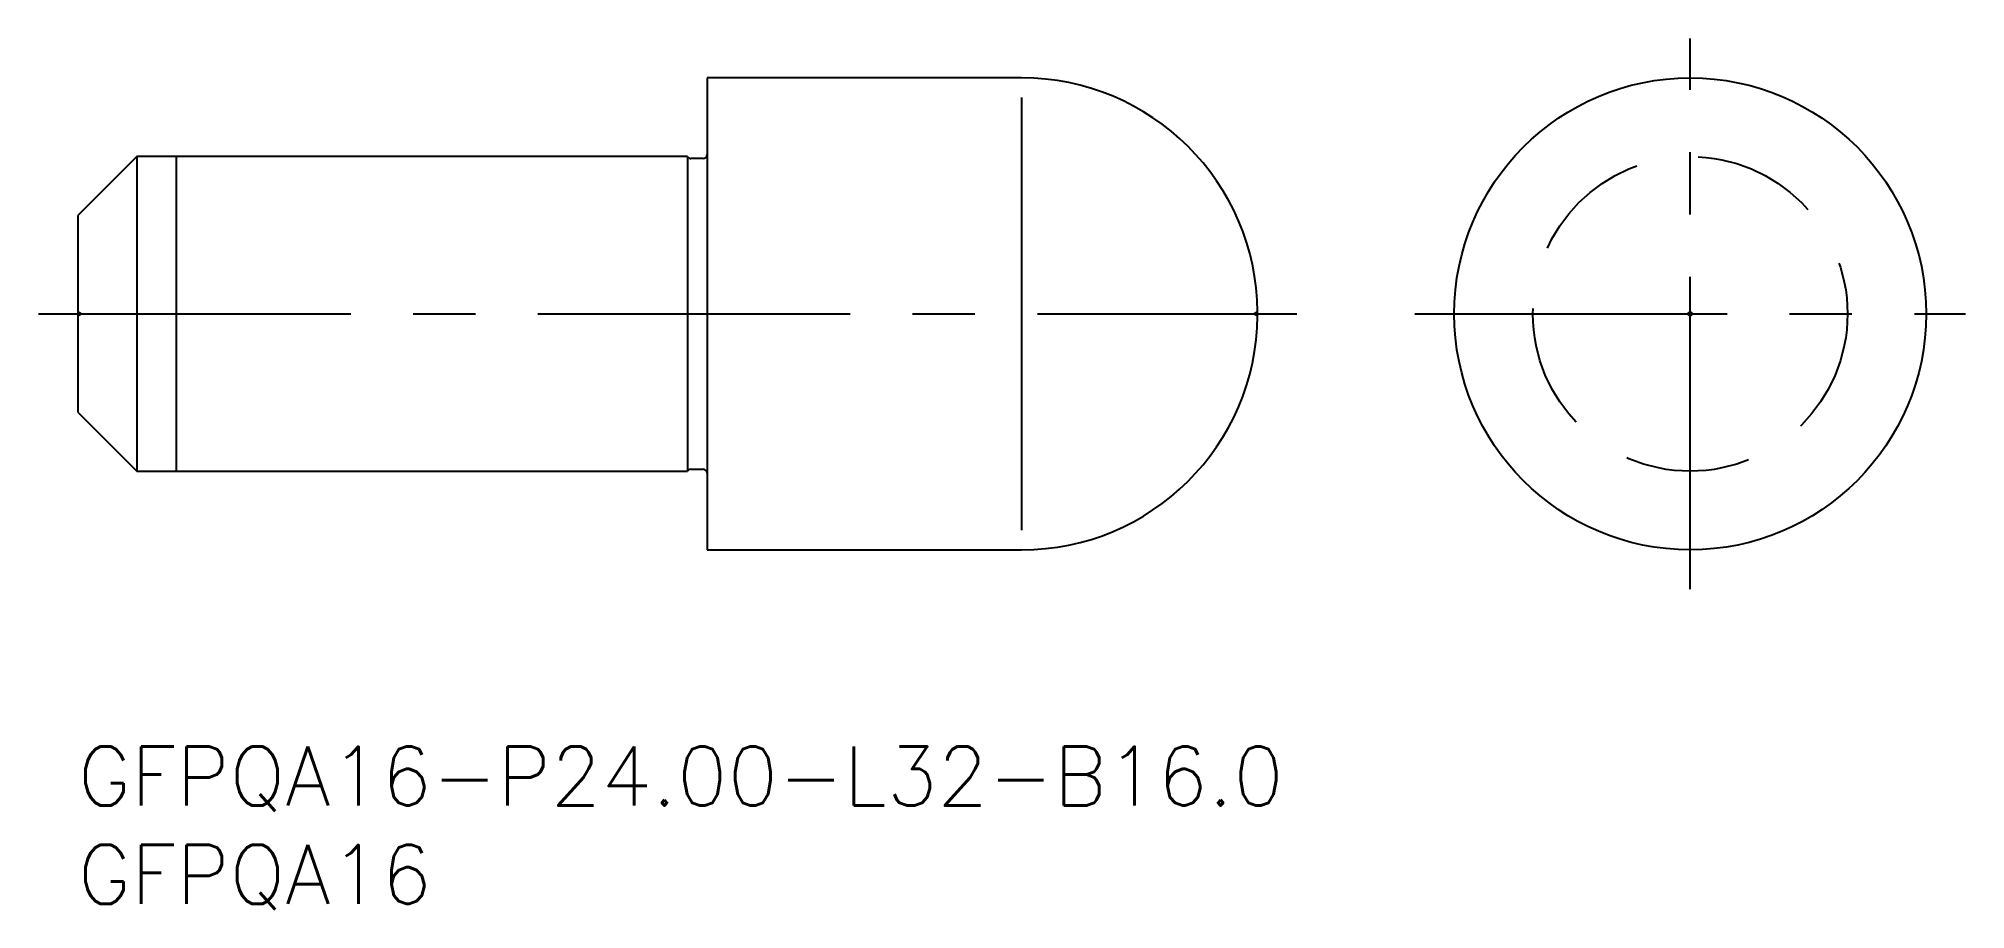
# Model space of a CAD drawing. Extents: x -2 to 96, y -8.3 to 36.
import ezdxf

# ---------------------------------------------------------------- set-up
doc = ezdxf.new("R2010")
doc.units = 0
doc.header["$LTSCALE"] = 0.5
doc.linetypes.add('CENTER', pattern=[50.8, 31.75, -6.35, 6.35, -6.35])
doc.linetypes.add('DASHED', pattern=[19.05, 12.7, -6.35])
for name, color, linetype in [('MSM_CENTER', 1, 'CENTER'), ('MSM_CONTINUOUS', 7, 'CONTINUOUS'), ('MSM_DASHED', 4, 'DASHED'), ('MSM_NARROW', 5, 'CONTINUOUS'), ('MSM_PART_NUMBER', 7, 'CONTINUOUS')]:
    doc.layers.add(name, color=color, linetype=linetype)
doc.styles.get("Standard").update_dxf_attribs({"font": 'txt.shx', "height": 1, "bigfont": 'bigfont.shx'})

# ---------------------------------------------------------------- blocks, each defined once
blk = doc.blocks.new('*U16')
at = {"layer": 'MSM_PART_NUMBER'}
blk.add_text('GFPQA16-P24.00-L32-B16.0', height=3, dxfattribs=at).set_placement((0, -3))
blk = doc.blocks.new('*U17')
at = {"layer": 'MSM_PART_NUMBER'}
blk.add_text('GFPQA16', height=3, dxfattribs=at).set_placement((0, -8))

msp = doc.modelspace()

# ---------------------------------------------------------------- linework, layer by layer
at = {"layer": 'MSM_CENTER'}
for p, q in [((82, 8), (82, 36)), ((-2, 22), (62, 22)), ((68, 22), (96, 22))]:
    msp.add_line(p, q, dxfattribs=at)
at = {"layer": 'MSM_CONTINUOUS'}
for p, q in [((48, 34), (32, 34)), ((32, 34), (32, 10)), ((3, 30), (0, 27)), ((31, 30), (3, 30)), ((3, 30), (3, 14)), ((31, 30), (31, 14)), ((31.8, 29.9), (31.173, 29.9)), ((0, 27), (0, 17)), ((60, 21.9), (60, 22.1)), ((0, 17), (3, 14)), ((3, 14), (31, 14)), ((31.173, 14.1), (31.8, 14.1)), ((32, 10), (48, 10))]:
    msp.add_line(p, q, dxfattribs=at)
for radius in [12, 0.0998]:
    msp.add_circle((82, 22), radius, dxfattribs=at)
for centre, radius, start, end in [((48, 22), 12, 0.47633, 90), ((31.173, 30.1), 0.2, 210, 270), ((31.8, 30.1), 0.2, 270, 0), ((48, 22), 12, 270, 359.52367), ((31.173, 13.9), 0.2, 90, 150), ((31.8, 13.9), 0.2, 0, 90)]:
    msp.add_arc(centre, radius, start, end, dxfattribs=at)
at = {"layer": 'MSM_DASHED'}
for p, q in [((0.173, 22), (0, 22.1)), ((0, 21.9), (0.173, 22)), ((60, 22.1), (59.827, 22)), ((59.827, 22), (60, 21.9))]:
    msp.add_line(p, q, dxfattribs=at)
msp.add_circle((82, 22), 8, dxfattribs=at)
at = {"layer": 'MSM_NARROW'}
for p, q in [((48, 33), (48, 11)), ((5, 30), (5, 14))]:
    msp.add_line(p, q, dxfattribs=at)

# ---------------------------------------------------------------- block references
at = {"layer": 'MSM_CONTINUOUS'}
for name in ['*U16', '*U17']:
    msp.add_blockref(name, (0, 0), dxfattribs=at)

doc.saveas('drawing.dxf')
